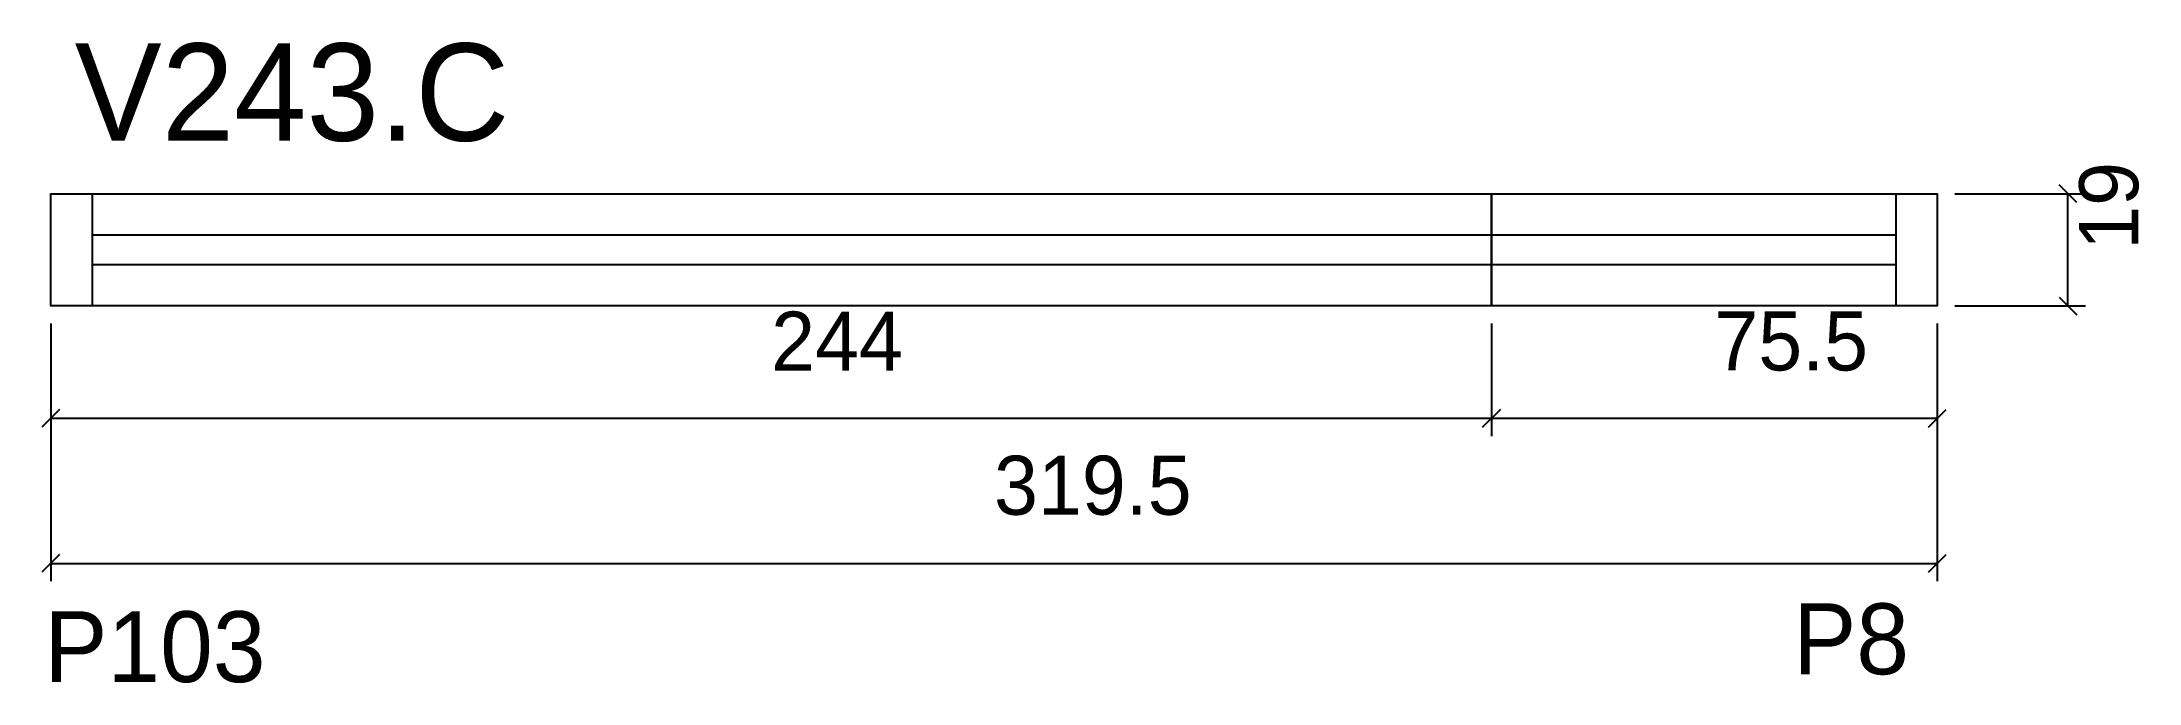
# Model space of a CAD drawing. Header units: metres. Extents: x 2657 to 3013, y 15159 to 15267.
import ezdxf

# ---------------------------------------------------------------- set-up
doc = ezdxf.new("R2010")
doc.units = ezdxf.units.M
for name, color, linetype in [('5', 7, 'Continuous'), ('COTA', 7, 'Continuous'), ('NOMENCLATURA', 7, 'Continuous'), ('Painéis', 7, 'Continuous'), ('SARR_2.2x7', 7, 'Continuous')]:
    doc.layers.add(name, color=color, linetype=linetype)

msp = doc.modelspace()

# ---------------------------------------------------------------- linework, layer by layer
at = {"layer": 'COTA', "color": 4, "lineweight": 25}
for p, q in [((2981.42, 15241.7), (3003.54, 15241.7)), ((3000.54, 15222.7), (3000.54, 15241.7)), ((2658.92, 15219.7), (2658.92, 15200.65)), ((2658.92, 15219.7), (2658.92, 15176.06)), ((2902.92, 15219.7), (2902.92, 15200.65)), ((2902.92, 15219.7), (2902.92, 15200.65)), ((2978.42, 15219.7), (2978.42, 15200.65)), ((2978.42, 15219.7), (2978.42, 15176.06)), ((2981.42, 15222.7), (3003.54, 15222.7)), ((2658.92, 15203.65), (2902.92, 15203.65)), ((2902.92, 15203.65), (2978.42, 15203.65)), ((2658.92, 15179.06), (2978.42, 15179.06))]:
    msp.add_line(p, q, dxfattribs=at)
at = {"layer": 'COTA', "color": 0, "lineweight": 25}
for p, q in [((3002.04, 15240.2), (2999.04, 15243.2)), ((2999.04, 15224.2), (3002.04, 15221.2)), ((2660.42, 15205.15), (2657.42, 15202.15)), ((2901.42, 15202.15), (2904.42, 15205.15)), ((2904.42, 15205.15), (2901.42, 15202.15)), ((2976.92, 15202.15), (2979.92, 15205.15)), ((2660.42, 15180.56), (2657.42, 15177.56)), ((2976.92, 15177.56), (2979.92, 15180.56))]:
    msp.add_line(p, q, dxfattribs=at)
at = {"layer": 'Painéis', "color": 200, "lineweight": 25}
for points in [[(2902.92, 15222.7), (2658.92, 15222.7), (2658.92, 15241.7), (2902.92, 15241.7)], [(2902.92, 15241.7), (2978.42, 15241.7), (2978.42, 15222.7), (2902.92, 15222.7)]]:
    msp.add_lwpolyline(points, close=True, dxfattribs=at)
at = {"layer": 'SARR_2.2x7', "color": 40, "lineweight": 25}
for p, q in [((2665.92, 15241.7), (2665.92, 15222.7)), ((2971.42, 15241.7), (2971.42, 15222.7)), ((2902.92, 15234.7), (2665.92, 15234.7)), ((2971.42, 15234.7), (2902.92, 15234.7)), ((2665.92, 15229.7), (2902.92, 15229.7)), ((2902.92, 15229.7), (2971.42, 15229.7))]:
    msp.add_line(p, q, dxfattribs=at)

# ---------------------------------------------------------------- texts
at = {"layer": '5', "color": 5, "lineweight": 25}
for s, p in [('P103', (2657.81, 15158.96)), ('P8', (2954.01, 15160.29))]:
    msp.add_text(s, height=12, rotation=360, dxfattribs=at).set_placement(p)
at = {"layer": 'COTA', "color": 240, "lineweight": 25}
msp.add_text('19', height=10, rotation=90, dxfattribs=at).set_placement((3012.45, 15232.2))
for s, p in [('244', (2780.92, 15211.72)), ('75.5', (2940.67, 15211.76)), ('319.5', (2818.67, 15187.31))]:
    msp.add_text(s, height=10, dxfattribs=at).set_placement(p)
at = {"layer": 'NOMENCLATURA', "color": 7, "lineweight": 25}
msp.add_text('V243.C', height=16.5, dxfattribs=at).set_placement((2662.98, 15250.67))

doc.saveas('drawing.dxf')
